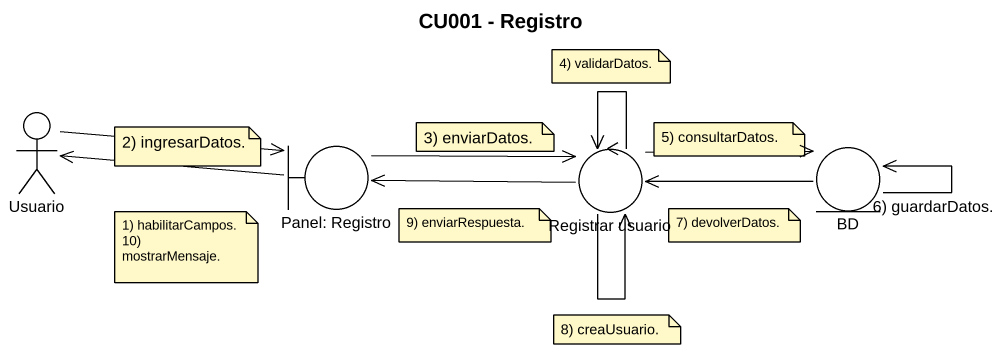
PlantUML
@startuml
title CU001 - Registro
actor Usuario
boundary "Panel: Registro" as Panel_Registro
control "Registrar usuario" as Registrar_usuario
entity BD
Usuario -right-> Panel_Registro
Panel_Registro -left-> Usuario
Panel_Registro -right-> Registrar_usuario
Registrar_usuario -left-> Panel_Registro
Registrar_usuario --> Registrar_usuario
Registrar_usuario --> Registrar_usuario
Registrar_usuario -right-> BD
BD -left-> Registrar_usuario
BD --> BD : 6) guardarDatos.
note as N1
  4) validarDatos.
end note
note as N2
  2) ingresarDatos.
end note
note as N3
  3) enviarDatos.
end note
note as N4
  5) consultarDatos.
end note
note as N5
  1) habilitarCampos.
  10) mostrarMensaje.
end note
note as N6
  9) enviarRespuesta.
end note
note as N7
  7) devolverDatos.
end note
note as N8
  8) creaUsuario.
end note
@enduml
